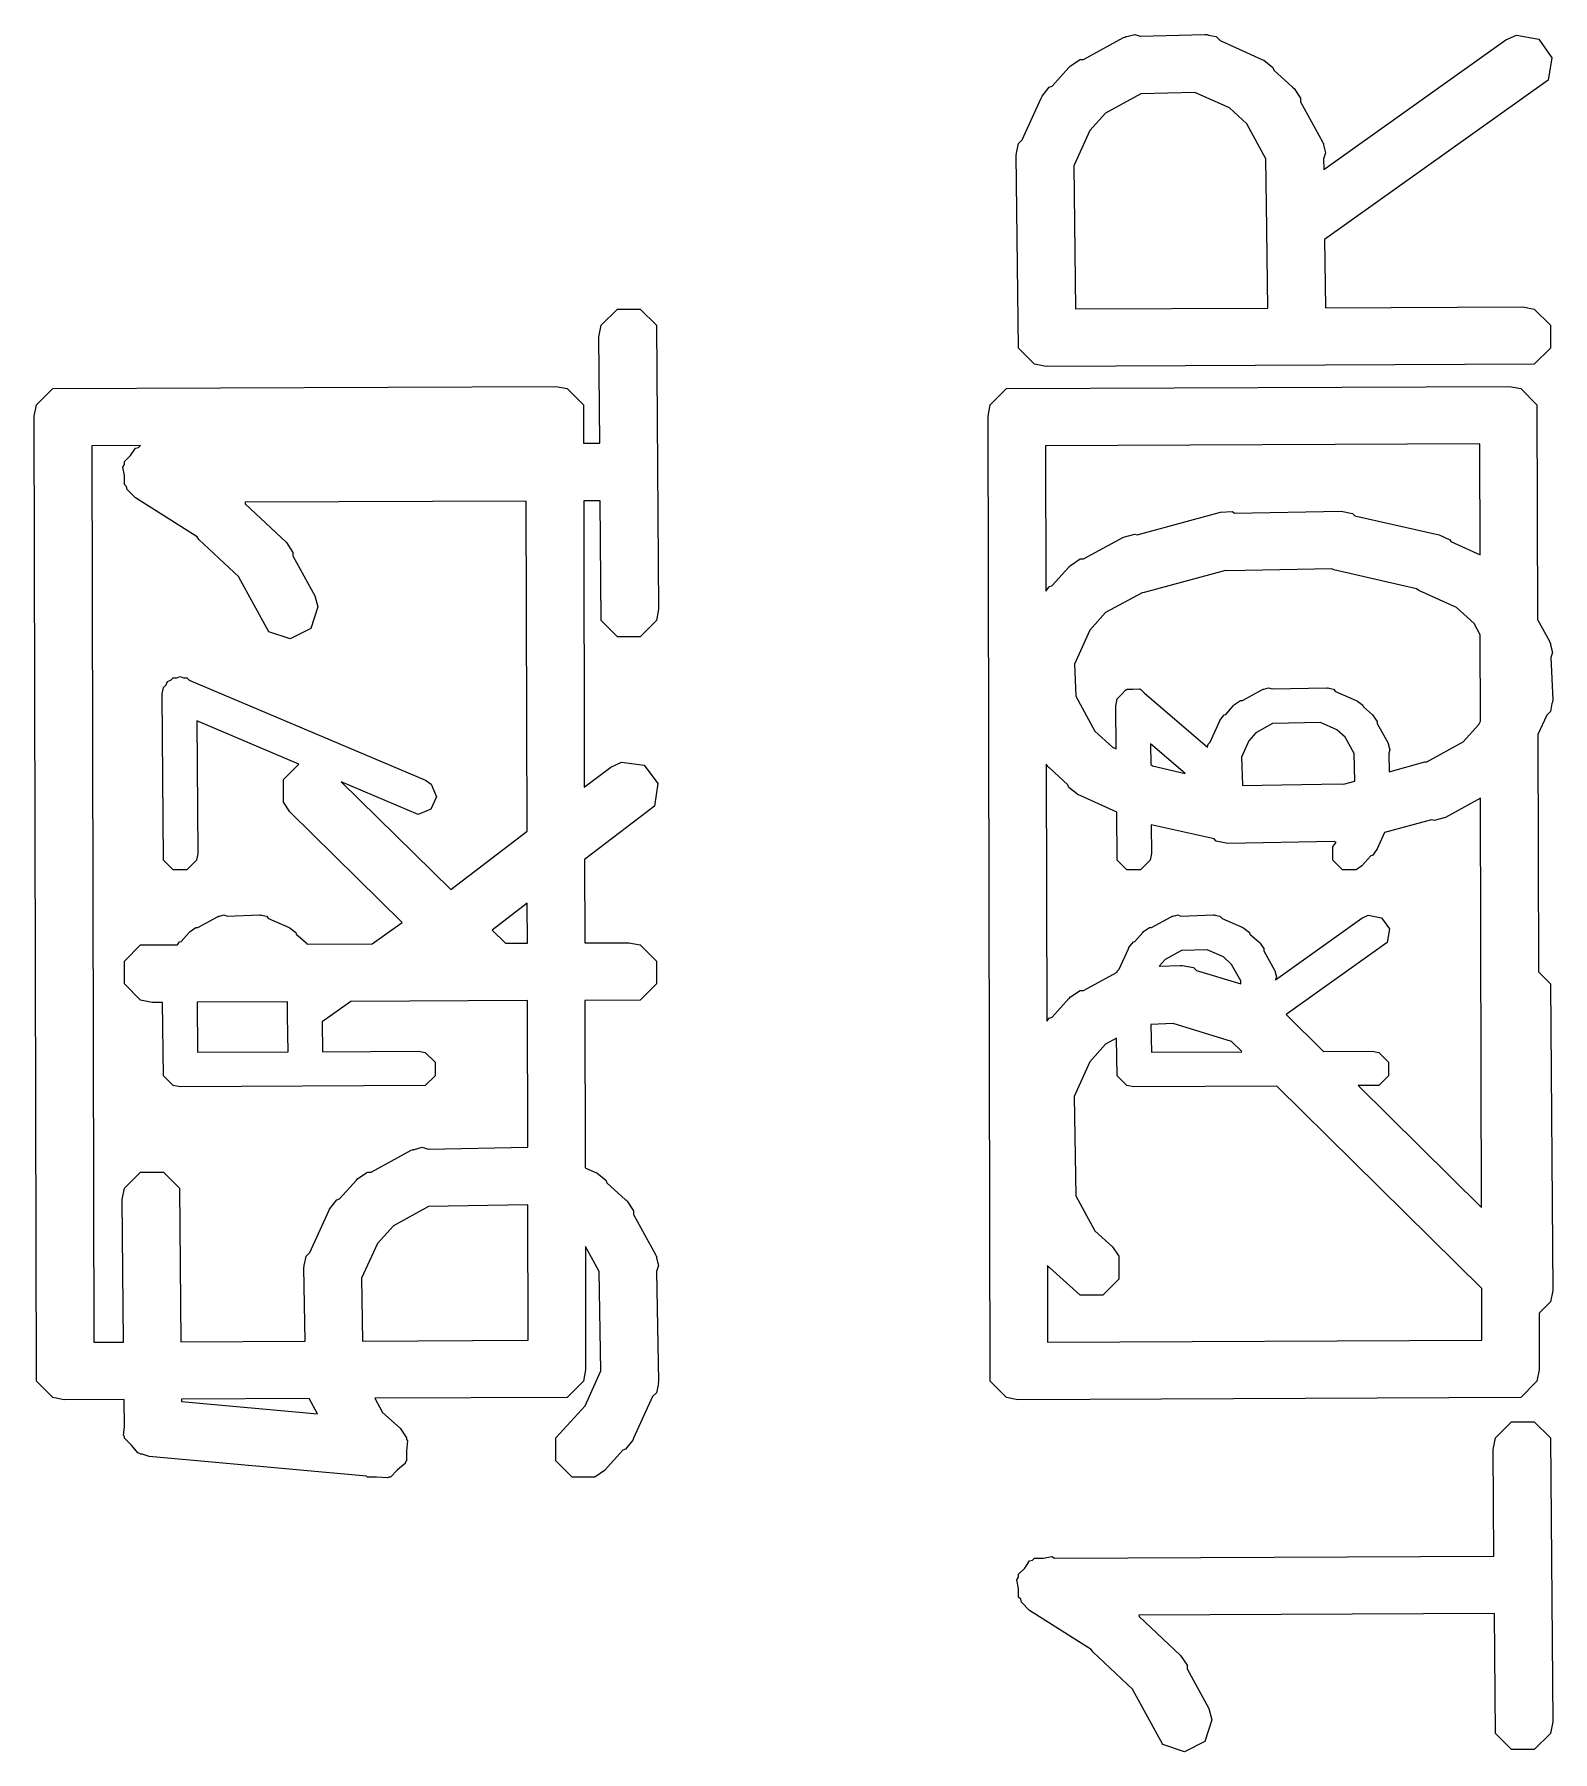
# Model space of a CAD drawing. Extents: x 4.84 to 6.71, y -5.93 to -3.85.
# Drawn here: x 6.096 to 6.1963, y -5.726 to -5.6126 of the extents above; entities that cross this region are included whole.
import ezdxf

# ---------------------------------------------------------------- set-up
doc = ezdxf.new("R2010")
doc.units = 0
doc.header["$MEASUREMENT"] = 0
doc.layers.add('BLACK', color=7, linetype='CONTINUOUS')

msp = doc.modelspace()

# ---------------------------------------------------------------- linework, layer by layer
at = {"layer": 'BLACK', "linetype": 'CONTINUOUS'}
for p, q in [((6.16527, -5.61423), (6.16791, -5.61279)), ((6.16791, -5.61279), (6.16801, -5.61276)), ((6.16801, -5.61276), (6.16804, -5.61273)), ((6.16804, -5.61273), (6.16813, -5.61273)), ((6.16813, -5.61273), (6.16865, -5.61258)), ((6.16865, -5.61258), (6.169, -5.6127)), ((6.169, -5.6127), (6.17329, -5.61258)), ((6.17329, -5.61258), (6.17339, -5.6126)), ((6.17339, -5.6126), (6.17343, -5.61258)), ((6.17343, -5.61258), (6.17352, -5.61263)), ((6.17352, -5.61263), (6.17404, -5.61273)), ((6.17404, -5.61273), (6.17429, -5.61298)), ((6.17429, -5.61298), (6.17704, -5.61423)), ((6.18113, -5.6215), (6.19316, -5.61294)), ((6.19316, -5.61294), (6.19386, -5.61263)), ((6.19386, -5.61263), (6.19535, -5.61289)), ((6.19535, -5.61289), (6.19621, -5.61412)), ((6.19621, -5.61412), (6.19595, -5.61561)), ((6.16319, -5.616), (6.1643, -5.61476)), ((6.1643, -5.61476), (6.16431, -5.61475)), ((6.1643, -5.61476), (6.1643, -5.61476)), ((6.16431, -5.61475), (6.1644, -5.61466)), ((6.1644, -5.61466), (6.16504, -5.61423)), ((6.16504, -5.61423), (6.16527, -5.61423)), ((6.17704, -5.61423), (6.17704, -5.61423)), ((6.17704, -5.61423), (6.17704, -5.61423)), ((6.17704, -5.61423), (6.17717, -5.61429)), ((6.17717, -5.61429), (6.17778, -5.61476)), ((6.17778, -5.61476), (6.17784, -5.61495)), ((6.17784, -5.61495), (6.17907, -5.61606)), ((6.16253, -5.61667), (6.163, -5.61606)), ((6.163, -5.61606), (6.16319, -5.616)), ((6.17263, -5.61641), (6.16905, -5.61651)), ((6.1749, -5.61744), (6.17263, -5.61641)), ((6.17907, -5.61606), (6.17908, -5.61606)), ((6.17908, -5.61606), (6.17908, -5.61607)), ((6.17908, -5.61607), (6.17918, -5.61616)), ((6.17918, -5.61616), (6.17961, -5.61679)), ((6.19595, -5.61561), (6.18118, -5.62612)), ((6.16122, -5.61955), (6.16247, -5.61679)), ((6.16247, -5.61679), (6.16253, -5.61667)), ((6.16247, -5.61679), (6.16247, -5.61679)), ((6.16247, -5.61679), (6.16247, -5.61679)), ((6.16905, -5.61651), (6.16673, -5.61778)), ((6.17606, -5.61849), (6.1749, -5.61744)), ((6.17961, -5.61679), (6.17961, -5.61703)), ((6.17961, -5.61703), (6.18105, -5.61967)), ((6.16673, -5.61778), (6.16569, -5.61894)), ((6.17732, -5.6208), (6.17606, -5.61849)), ((6.16087, -5.62032), (6.16097, -5.61979)), ((6.16097, -5.61979), (6.16122, -5.61955)), ((6.16569, -5.61894), (6.16463, -5.62126)), ((6.18105, -5.61967), (6.18108, -5.61976)), ((6.18108, -5.61976), (6.18111, -5.61979)), ((6.18111, -5.61979), (6.18111, -5.61988)), ((6.18111, -5.61988), (6.18125, -5.62041)), ((6.16082, -5.62055), (6.16084, -5.62045)), ((6.16097, -5.6333), (6.16082, -5.62055)), ((6.16083, -5.62041), (6.16087, -5.62032)), ((6.16084, -5.62045), (6.16083, -5.62041)), ((6.17738, -5.62541), (6.17732, -5.6208)), ((6.18125, -5.62041), (6.18112, -5.62081)), ((6.18112, -5.62081), (6.18113, -5.6215)), ((6.16463, -5.62126), (6.16474, -5.63071)), ((6.17737, -5.62547), (6.17738, -5.62541)), ((6.17738, -5.62549), (6.17737, -5.62547)), ((6.17744, -5.63066), (6.17738, -5.62549)), ((6.18118, -5.62612), (6.18124, -5.63064)), ((6.13341, -5.63179), (6.13448, -5.63073)), ((6.13448, -5.63073), (6.13599, -5.63073)), ((6.13599, -5.63073), (6.13705, -5.63179)), ((6.16474, -5.63071), (6.17744, -5.63066)), ((6.18124, -5.63064), (6.19429, -5.63058)), ((6.19429, -5.63058), (6.19504, -5.63073)), ((6.19504, -5.63073), (6.19611, -5.63179)), ((6.13326, -5.63255), (6.13341, -5.63179)), ((6.13705, -5.63179), (6.1372, -5.65054)), ((6.19611, -5.63179), (6.19611, -5.6333)), ((6.13332, -5.63959), (6.13326, -5.63255)), ((6.16204, -5.63436), (6.16097, -5.6333)), ((6.19611, -5.6333), (6.19504, -5.63436)), ((6.16279, -5.63451), (6.16204, -5.63436)), ((6.19504, -5.63436), (6.16279, -5.63451)), ((6.09611, -5.63704), (6.09718, -5.63598)), ((6.09718, -5.63598), (6.13041, -5.63583)), ((6.13041, -5.63583), (6.13117, -5.63598)), ((6.13117, -5.63598), (6.13223, -5.63704)), ((6.15911, -5.63704), (6.16017, -5.63598)), ((6.16017, -5.63598), (6.19341, -5.63583)), ((6.19341, -5.63583), (6.19416, -5.63598)), ((6.19416, -5.63598), (6.19522, -5.63704)), ((6.09596, -5.6378), (6.09611, -5.63704)), ((6.09611, -5.70154), (6.09596, -5.6378)), ((6.13223, -5.63704), (6.13224, -5.63959)), ((6.15896, -5.6378), (6.15911, -5.63704)), ((6.15911, -5.70154), (6.15896, -5.6378)), ((6.19522, -5.63704), (6.19526, -5.65122)), ((6.10297, -5.63974), (6.09976, -5.63976)), ((6.09976, -5.63976), (6.0999, -5.69896)), ((6.10232, -5.64039), (6.10264, -5.63991)), ((6.10264, -5.63991), (6.10284, -5.63987)), ((6.10284, -5.63987), (6.10297, -5.63974)), ((6.13224, -5.63959), (6.13332, -5.63959)), ((6.19144, -5.63963), (6.16275, -5.63976)), ((6.16275, -5.63976), (6.16277, -5.64935)), ((6.19146, -5.64696), (6.19144, -5.63963)), ((6.1018, -5.64116), (6.10192, -5.64099)), ((6.10192, -5.64172), (6.1018, -5.64116)), ((6.10192, -5.64079), (6.10232, -5.64039)), ((6.10192, -5.64099), (6.10192, -5.64079)), ((6.10192, -5.6423), (6.10192, -5.64172)), ((6.10206, -5.64244), (6.10192, -5.6423)), ((6.1021, -5.64264), (6.10206, -5.64244)), ((6.10264, -5.64318), (6.1021, -5.64264)), ((6.10673, -5.64576), (6.10264, -5.64318)), ((6.12846, -5.6434), (6.10988, -5.64348)), ((6.10988, -5.64348), (6.1099, -5.64358)), ((6.1099, -5.64358), (6.11263, -5.64615)), ((6.12851, -5.66521), (6.12846, -5.6434)), ((6.13335, -5.64338), (6.13225, -5.64338)), ((6.13225, -5.64338), (6.13229, -5.66231)), ((6.13341, -5.6513), (6.13335, -5.64338)), ((6.16882, -5.64564), (6.17431, -5.64413)), ((6.17431, -5.64413), (6.17508, -5.6441)), ((6.17508, -5.6441), (6.17526, -5.6442)), ((6.17526, -5.6442), (6.18229, -5.64408)), ((6.18229, -5.64408), (6.18304, -5.64423)), ((6.18304, -5.64423), (6.18318, -5.64437)), ((6.18318, -5.64437), (6.18877, -5.64563)), ((6.10684, -5.64594), (6.10673, -5.64576)), ((6.10947, -5.64841), (6.10684, -5.64594)), ((6.16527, -5.64723), (6.16791, -5.64578)), ((6.16791, -5.64578), (6.16865, -5.64558)), ((6.16865, -5.64558), (6.16882, -5.64564)), ((6.18877, -5.64563), (6.18946, -5.64596)), ((6.18946, -5.64596), (6.18953, -5.64608)), ((6.11263, -5.64615), (6.11305, -5.64679)), ((6.11305, -5.64679), (6.11305, -5.64702)), ((6.11305, -5.64702), (6.1145, -5.64966)), ((6.18953, -5.64608), (6.19146, -5.64696)), ((6.16319, -5.64899), (6.1643, -5.64776)), ((6.1643, -5.64776), (6.1643, -5.64775)), ((6.1643, -5.64775), (6.16431, -5.64775)), ((6.16431, -5.64775), (6.1644, -5.64765)), ((6.1644, -5.64765), (6.16504, -5.64723)), ((6.16504, -5.64723), (6.16527, -5.64723)), ((6.17465, -5.64798), (6.16927, -5.64945)), ((6.17479, -5.64801), (6.17465, -5.64798)), ((6.18167, -5.64789), (6.17479, -5.64801)), ((6.18181, -5.64795), (6.18167, -5.64789)), ((6.18726, -5.64919), (6.18181, -5.64795)), ((6.10947, -5.64842), (6.10947, -5.64841)), ((6.11145, -5.65203), (6.10947, -5.64842)), ((6.16277, -5.64935), (6.163, -5.64906)), ((6.163, -5.64906), (6.16319, -5.64899)), ((6.18741, -5.6493), (6.18726, -5.64919)), ((6.1899, -5.65044), (6.18741, -5.6493)), ((6.1147, -5.6504), (6.11422, -5.65183)), ((6.1145, -5.64966), (6.1147, -5.6504)), ((6.16913, -5.64946), (6.16673, -5.65077)), ((6.16927, -5.64945), (6.16913, -5.64946)), ((6.19106, -5.65148), (6.1899, -5.65044)), ((6.13448, -5.65236), (6.13341, -5.6513)), ((6.13705, -5.6513), (6.13599, -5.65236)), ((6.1372, -5.65054), (6.13705, -5.6513)), ((6.16673, -5.65077), (6.16569, -5.65193)), ((6.19147, -5.65224), (6.19106, -5.65148)), ((6.19526, -5.65122), (6.19605, -5.65266)), ((6.11287, -5.65251), (6.11145, -5.65203)), ((6.11422, -5.65183), (6.11287, -5.65251)), ((6.13599, -5.65236), (6.13448, -5.65236)), ((6.16569, -5.65193), (6.16467, -5.65417)), ((6.19148, -5.65795), (6.19147, -5.65224)), ((6.19605, -5.65266), (6.19607, -5.65276)), ((6.19607, -5.65276), (6.19611, -5.65279)), ((6.19611, -5.65279), (6.19611, -5.65289)), ((6.19611, -5.65289), (6.19625, -5.6534)), ((6.19625, -5.6534), (6.19614, -5.65373)), ((6.19614, -5.65373), (6.19626, -5.65654)), ((6.10538, -5.65508), (6.1056, -5.65499)), ((6.1056, -5.65499), (6.10581, -5.65508)), ((6.16467, -5.65417), (6.16475, -5.65628)), ((6.10441, -5.65614), (6.1045, -5.65572)), ((6.10441, -5.65615), (6.10441, -5.65614)), ((6.10441, -5.65616), (6.10441, -5.65615)), ((6.10441, -5.65617), (6.10441, -5.65616)), ((6.1045, -5.66712), (6.10441, -5.65617)), ((6.1045, -5.65572), (6.10467, -5.65554)), ((6.10467, -5.65554), (6.10476, -5.65532)), ((6.10476, -5.65532), (6.10497, -5.65524)), ((6.10497, -5.65524), (6.10514, -5.65508)), ((6.10514, -5.65508), (6.10538, -5.65508)), ((6.10581, -5.65508), (6.10604, -5.65508)), ((6.10604, -5.65508), (6.1062, -5.65524)), ((6.1062, -5.65524), (6.1218, -5.66183)), ((6.16749, -5.65647), (6.16778, -5.65617)), ((6.16778, -5.65617), (6.16806, -5.65586)), ((6.16806, -5.65586), (6.1681, -5.65586)), ((6.1681, -5.65586), (6.16813, -5.65583)), ((6.16813, -5.65583), (6.16854, -5.65583)), ((6.16854, -5.65583), (6.16896, -5.6558)), ((6.16896, -5.6558), (6.16899, -5.65583)), ((6.16899, -5.65583), (6.16903, -5.65583)), ((6.16903, -5.65583), (6.16928, -5.65607)), ((6.16928, -5.65607), (6.17345, -5.65965)), ((6.17576, -5.65658), (6.17705, -5.65586)), ((6.17705, -5.65586), (6.17711, -5.65585)), ((6.17711, -5.65585), (6.17713, -5.65583)), ((6.17713, -5.65583), (6.17718, -5.65583)), ((6.17718, -5.65583), (6.17749, -5.65574)), ((6.17749, -5.65574), (6.17772, -5.65581)), ((6.17772, -5.65581), (6.18133, -5.65574)), ((6.18133, -5.65574), (6.18139, -5.65575)), ((6.18139, -5.65575), (6.18141, -5.65574)), ((6.18141, -5.65574), (6.18147, -5.65576)), ((6.18147, -5.65576), (6.18178, -5.65583)), ((6.18178, -5.65583), (6.18192, -5.65597)), ((6.18192, -5.65597), (6.18328, -5.65658)), ((6.16475, -5.65628), (6.16602, -5.6586)), ((6.1674, -5.65692), (6.16746, -5.65659)), ((6.16742, -5.65976), (6.1674, -5.65692)), ((6.16746, -5.65654), (6.16748, -5.65652)), ((6.16746, -5.65659), (6.16746, -5.65654)), ((6.16748, -5.65652), (6.16749, -5.65647)), ((6.17466, -5.65749), (6.17518, -5.6569)), ((6.17518, -5.6569), (6.17519, -5.65689)), ((6.17519, -5.65689), (6.17524, -5.65683)), ((6.17519, -5.65689), (6.17519, -5.65689)), ((6.17524, -5.65683), (6.17563, -5.65658)), ((6.17563, -5.65658), (6.17576, -5.65658)), ((6.18328, -5.65658), (6.18328, -5.65658)), ((6.18328, -5.65658), (6.18328, -5.65658)), ((6.18328, -5.65658), (6.18336, -5.65661)), ((6.18336, -5.65661), (6.18372, -5.65689)), ((6.18372, -5.65689), (6.18376, -5.657)), ((6.18376, -5.657), (6.18435, -5.65752)), ((6.19611, -5.6573), (6.19586, -5.65754)), ((6.19621, -5.65677), (6.19611, -5.6573)), ((6.19625, -5.65668), (6.19621, -5.65677)), ((6.19626, -5.65654), (6.19624, -5.65664)), ((6.19624, -5.65664), (6.19625, -5.65668)), ((6.11344, -5.66077), (6.1067, -5.65792)), ((6.1067, -5.65792), (6.10677, -5.66667)), ((6.17363, -5.65932), (6.17424, -5.65797)), ((6.17424, -5.65796), (6.17427, -5.65789)), ((6.17424, -5.65797), (6.17424, -5.65796)), ((6.17424, -5.65797), (6.17424, -5.65797)), ((6.17427, -5.65789), (6.17456, -5.65753)), ((6.17456, -5.65753), (6.17466, -5.65749)), ((6.17774, -5.6581), (6.17666, -5.6587)), ((6.18092, -5.65803), (6.17774, -5.6581)), ((6.18201, -5.65852), (6.18092, -5.65803)), ((6.18435, -5.65752), (6.18435, -5.65753)), ((6.18435, -5.65753), (6.18435, -5.65753)), ((6.18435, -5.65753), (6.18441, -5.65758)), ((6.18441, -5.65758), (6.18467, -5.65797)), ((6.18467, -5.65797), (6.18467, -5.6581)), ((6.18467, -5.6581), (6.18538, -5.65939)), ((6.19035, -5.65931), (6.19139, -5.65815)), ((6.19139, -5.65815), (6.19148, -5.65795)), ((6.19586, -5.65754), (6.19528, -5.65883)), ((6.16602, -5.6586), (6.16718, -5.65965)), ((6.17198, -5.66139), (6.1697, -5.65943)), ((6.1697, -5.65943), (6.16971, -5.66081)), ((6.17345, -5.65965), (6.17349, -5.65947)), ((6.17349, -5.65947), (6.17363, -5.65932)), ((6.17618, -5.65924), (6.1757, -5.66031)), ((6.17666, -5.6587), (6.17618, -5.65924)), ((6.18255, -5.659), (6.18201, -5.65852)), ((6.18315, -5.66008), (6.18255, -5.659)), ((6.18538, -5.65939), (6.1854, -5.65945)), ((6.1854, -5.65945), (6.18542, -5.65947)), ((6.18542, -5.65947), (6.18542, -5.65952)), ((6.18542, -5.65952), (6.18551, -5.65983)), ((6.18795, -5.66063), (6.19035, -5.65931)), ((6.19528, -5.65883), (6.19531, -5.67449)), ((6.13405, -5.66097), (6.13474, -5.66064)), ((6.13474, -5.66064), (6.13624, -5.66085)), ((6.16718, -5.65965), (6.16742, -5.65976)), ((6.1757, -5.66031), (6.17576, -5.66217)), ((6.18318, -5.6619), (6.18315, -5.66008)), ((6.18551, -5.65983), (6.18543, -5.66006)), ((6.18543, -5.66006), (6.18545, -5.66128)), ((6.18545, -5.66128), (6.18781, -5.66063)), ((6.18781, -5.66063), (6.18795, -5.66063)), ((6.11242, -5.66179), (6.11344, -5.66077)), ((6.11242, -5.6633), (6.11242, -5.66179)), ((6.1218, -5.66183), (6.12218, -5.66209)), ((6.13229, -5.66231), (6.13405, -5.66097)), ((6.13624, -5.66085), (6.13714, -5.66205)), ((6.1629, -5.66093), (6.1628, -5.66079)), ((6.1628, -5.66079), (6.16284, -5.67776)), ((6.163, -5.66102), (6.1629, -5.66093)), ((6.163, -5.66103), (6.163, -5.66102)), ((6.16301, -5.66103), (6.163, -5.66103)), ((6.16424, -5.66214), (6.16301, -5.66103)), ((6.16971, -5.66081), (6.16982, -5.66089)), ((6.16982, -5.66089), (6.17198, -5.66139)), ((6.12132, -5.6641), (6.11623, -5.66195)), ((6.11623, -5.66195), (6.12347, -5.66906)), ((6.12252, -5.66293), (6.12216, -5.66376)), ((6.12218, -5.66209), (6.12252, -5.66293)), ((6.13714, -5.66205), (6.13693, -5.66355)), ((6.1643, -5.66233), (6.16424, -5.66214)), ((6.16491, -5.6628), (6.1643, -5.66233)), ((6.16504, -5.66286), (6.16491, -5.6628)), ((6.16746, -5.66396), (6.16504, -5.66286)), ((6.16504, -5.66286), (6.16504, -5.66286)), ((6.16504, -5.66286), (6.16504, -5.66286)), ((6.17576, -5.66219), (6.18229, -5.66207)), ((6.17576, -5.66217), (6.17576, -5.66219)), ((6.18229, -5.66207), (6.18243, -5.6621)), ((6.18243, -5.6621), (6.18318, -5.6619)), ((6.11284, -5.66393), (6.11242, -5.6633)), ((6.12026, -5.67123), (6.11284, -5.66393)), ((6.12216, -5.66376), (6.12132, -5.6641)), ((6.13693, -5.66355), (6.1323, -5.66708)), ((6.16749, -5.66712), (6.16746, -5.66396)), ((6.1915, -5.66303), (6.18917, -5.6643)), ((6.19156, -5.69007), (6.1915, -5.66303)), ((6.12347, -5.66906), (6.12851, -5.66521)), ((6.1739, -5.66572), (6.16974, -5.66478)), ((6.16974, -5.66478), (6.16976, -5.66667)), ((6.18826, -5.66445), (6.18515, -5.6653)), ((6.18843, -5.66451), (6.18826, -5.66445)), ((6.18917, -5.6643), (6.18843, -5.66451)), ((6.17404, -5.66586), (6.1739, -5.66572)), ((6.17479, -5.66601), (6.17404, -5.66586)), ((6.18182, -5.66588), (6.17479, -5.66601)), ((6.18174, -5.66621), (6.18196, -5.66596)), ((6.18174, -5.66712), (6.18174, -5.66621)), ((6.18196, -5.66596), (6.18182, -5.66588)), ((6.18467, -5.66637), (6.18463, -5.66644)), ((6.18515, -5.6653), (6.18467, -5.66637)), ((6.18467, -5.66637), (6.18467, -5.66637)), ((6.18467, -5.66637), (6.18467, -5.66637)), ((6.10514, -5.66776), (6.1045, -5.66712)), ((6.10668, -5.66712), (6.10604, -5.66776)), ((6.10677, -5.66667), (6.10668, -5.66712)), ((6.1323, -5.66708), (6.13232, -5.67259)), ((6.16813, -5.66776), (6.16749, -5.66712)), ((6.16967, -5.66712), (6.16903, -5.66776)), ((6.16976, -5.66667), (6.16967, -5.66712)), ((6.18238, -5.66776), (6.18174, -5.66712)), ((6.18366, -5.6675), (6.18328, -5.66776)), ((6.18425, -5.66684), (6.18366, -5.6675)), ((6.18435, -5.66681), (6.18425, -5.66684)), ((6.18463, -5.66644), (6.18435, -5.66681)), ((6.10604, -5.66776), (6.10514, -5.66776)), ((6.16903, -5.66776), (6.16813, -5.66776)), ((6.18328, -5.66776), (6.18238, -5.66776)), ((6.10677, -5.67157), (6.10806, -5.67086)), ((6.10806, -5.67086), (6.10812, -5.67084)), ((6.10812, -5.67084), (6.10814, -5.67082)), ((6.10814, -5.67082), (6.10819, -5.67082)), ((6.10819, -5.67082), (6.1085, -5.67074)), ((6.1085, -5.67074), (6.10871, -5.67081)), ((6.10871, -5.67081), (6.11084, -5.67073)), ((6.11084, -5.67073), (6.1109, -5.67075)), ((6.1109, -5.67075), (6.11092, -5.67074)), ((6.11092, -5.67074), (6.11098, -5.67076)), ((6.11098, -5.67076), (6.11129, -5.67082)), ((6.11129, -5.67082), (6.11143, -5.67097)), ((6.12852, -5.66997), (6.1262, -5.67175)), ((6.12853, -5.6726), (6.12852, -5.66997)), ((6.16976, -5.67157), (6.17105, -5.67086)), ((6.17105, -5.67086), (6.17111, -5.67084)), ((6.17111, -5.67084), (6.17113, -5.67082)), ((6.17113, -5.67082), (6.17119, -5.67082)), ((6.17119, -5.67082), (6.1715, -5.67074)), ((6.1715, -5.67074), (6.1717, -5.67081)), ((6.1717, -5.67081), (6.17383, -5.67073)), ((6.17383, -5.67073), (6.17389, -5.67075)), ((6.17389, -5.67075), (6.17391, -5.67074)), ((6.17391, -5.67074), (6.17397, -5.67076)), ((6.17397, -5.67076), (6.17428, -5.67082)), ((6.17428, -5.67082), (6.17442, -5.67097)), ((6.18365, -5.67095), (6.18407, -5.67076)), ((6.18407, -5.67076), (6.18496, -5.67092)), ((6.18496, -5.67092), (6.18548, -5.67166)), ((6.10567, -5.67249), (6.10619, -5.6719)), ((6.10619, -5.6719), (6.1062, -5.67189)), ((6.1062, -5.67189), (6.10625, -5.67183)), ((6.1062, -5.67189), (6.1062, -5.67189)), ((6.10625, -5.67183), (6.10664, -5.67157)), ((6.10664, -5.67157), (6.10677, -5.67157)), ((6.11143, -5.67097), (6.11279, -5.67157)), ((6.11279, -5.67157), (6.11279, -5.67157)), ((6.11279, -5.67157), (6.11279, -5.67158)), ((6.11279, -5.67158), (6.11287, -5.67161)), ((6.11287, -5.67161), (6.11323, -5.67189)), ((6.11323, -5.67189), (6.11326, -5.672)), ((6.11326, -5.672), (6.11386, -5.67252)), ((6.11827, -5.67265), (6.12026, -5.67123)), ((6.1262, -5.67175), (6.12708, -5.67261)), ((6.16866, -5.67249), (6.16919, -5.6719)), ((6.16919, -5.67189), (6.16924, -5.67183)), ((6.16919, -5.6719), (6.16919, -5.67189)), ((6.16919, -5.67189), (6.16919, -5.67189)), ((6.16924, -5.67183), (6.16963, -5.67157)), ((6.16963, -5.67157), (6.16976, -5.67157)), ((6.17442, -5.67097), (6.17578, -5.67157)), ((6.17578, -5.67157), (6.17578, -5.67157)), ((6.17578, -5.67157), (6.17578, -5.67158)), ((6.17578, -5.67158), (6.17586, -5.67161)), ((6.17586, -5.67161), (6.17622, -5.67189)), ((6.17622, -5.67189), (6.17626, -5.672)), ((6.17626, -5.672), (6.17685, -5.67252)), ((6.17794, -5.67502), (6.18365, -5.67095)), ((6.18548, -5.67166), (6.18532, -5.67255)), ((6.10192, -5.67379), (6.10298, -5.67272)), ((6.10298, -5.67272), (6.10542, -5.67271)), ((6.10542, -5.67271), (6.10556, -5.67252)), ((6.10556, -5.67252), (6.10567, -5.67249)), ((6.11386, -5.67252), (6.11386, -5.67252)), ((6.11386, -5.67252), (6.11386, -5.67253)), ((6.11386, -5.67253), (6.11392, -5.67258)), ((6.11392, -5.67258), (6.11398, -5.67267)), ((6.11398, -5.67267), (6.11827, -5.67265)), ((6.12708, -5.67261), (6.12853, -5.6726)), ((6.13232, -5.67259), (6.13523, -5.67257)), ((6.13523, -5.67257), (6.13599, -5.67272)), ((6.13599, -5.67272), (6.13705, -5.67379)), ((6.16763, -5.67432), (6.16824, -5.67297)), ((6.16824, -5.67296), (6.16827, -5.67289)), ((6.16824, -5.67297), (6.16824, -5.67296)), ((6.16824, -5.67296), (6.16824, -5.67296)), ((6.16827, -5.67289), (6.16856, -5.67252)), ((6.16856, -5.67252), (6.16866, -5.67249)), ((6.17175, -5.67309), (6.17066, -5.67369)), ((6.17344, -5.67304), (6.17175, -5.67309)), ((6.17451, -5.67351), (6.17344, -5.67304)), ((6.17685, -5.67252), (6.17685, -5.67252)), ((6.17685, -5.67252), (6.17686, -5.67253)), ((6.17686, -5.67253), (6.17691, -5.67258)), ((6.17691, -5.67258), (6.17717, -5.67296)), ((6.17717, -5.67296), (6.17717, -5.6731)), ((6.17717, -5.6731), (6.17789, -5.67439)), ((6.18532, -5.67255), (6.17865, -5.67731)), ((6.10192, -5.67529), (6.10192, -5.67379)), ((6.13705, -5.67379), (6.13705, -5.67529)), ((6.16749, -5.67446), (6.16763, -5.67432)), ((6.17066, -5.67369), (6.17027, -5.67413)), ((6.17027, -5.67413), (6.17165, -5.67408)), ((6.17165, -5.67408), (6.17179, -5.67407)), ((6.17165, -5.67408), (6.17165, -5.67408)), ((6.17165, -5.67408), (6.17165, -5.67408)), ((6.17179, -5.67407), (6.17254, -5.67422)), ((6.17254, -5.67422), (6.17272, -5.6744)), ((6.17505, -5.674), (6.17451, -5.67351)), ((6.17565, -5.67508), (6.17505, -5.674)), ((6.10298, -5.67636), (6.10192, -5.67529)), ((6.13705, -5.67529), (6.13599, -5.67636)), ((6.16527, -5.67572), (6.16748, -5.67452)), ((6.16748, -5.67452), (6.16749, -5.67446)), ((6.17272, -5.6744), (6.17565, -5.67529)), ((6.17565, -5.67529), (6.17565, -5.67508)), ((6.17789, -5.67439), (6.1779, -5.67444)), ((6.1779, -5.67444), (6.17792, -5.67446)), ((6.17792, -5.67446), (6.17792, -5.67452)), ((6.17792, -5.67452), (6.17801, -5.67483)), ((6.17801, -5.67483), (6.17794, -5.67502)), ((6.19531, -5.67449), (6.19611, -5.67529)), ((6.19611, -5.67529), (6.19626, -5.69554)), ((6.10374, -5.67651), (6.10298, -5.67636)), ((6.10443, -5.67651), (6.10374, -5.67651)), ((6.1045, -5.68137), (6.10443, -5.67651)), ((6.11268, -5.67647), (6.10671, -5.6765)), ((6.10671, -5.6765), (6.10675, -5.67981)), ((6.11269, -5.67738), (6.11268, -5.67647)), ((6.11687, -5.67645), (6.11497, -5.6778)), ((6.12854, -5.67639), (6.11687, -5.67645)), ((6.12856, -5.68608), (6.12854, -5.67639)), ((6.13599, -5.67636), (6.13232, -5.67638)), ((6.13232, -5.67638), (6.13235, -5.68743)), ((6.16319, -5.67749), (6.1643, -5.67626)), ((6.1643, -5.67626), (6.1643, -5.67625)), ((6.1643, -5.67625), (6.16431, -5.67625)), ((6.16431, -5.67625), (6.1644, -5.67615)), ((6.1644, -5.67615), (6.16504, -5.67572)), ((6.16504, -5.67572), (6.16527, -5.67572)), ((6.11268, -5.67742), (6.11269, -5.67738)), ((6.11269, -5.67743), (6.11268, -5.67742)), ((6.11272, -5.67978), (6.11269, -5.67743)), ((6.16284, -5.67776), (6.163, -5.67755)), ((6.163, -5.67755), (6.16319, -5.67749)), ((6.17865, -5.67731), (6.18112, -5.67975)), ((6.11497, -5.6778), (6.115, -5.67977)), ((6.17119, -5.67791), (6.16972, -5.67797)), ((6.16972, -5.67797), (6.16975, -5.67981)), ((6.17505, -5.67909), (6.17119, -5.67791)), ((6.10675, -5.67981), (6.11272, -5.67978)), ((6.115, -5.67977), (6.12134, -5.67973)), ((6.12134, -5.67973), (6.12179, -5.67982)), ((6.12179, -5.67982), (6.12243, -5.68046)), ((6.16673, -5.67927), (6.16569, -5.68043)), ((6.16745, -5.67887), (6.16673, -5.67927)), ((6.16749, -5.68137), (6.16745, -5.67887)), ((6.16975, -5.67981), (6.17572, -5.67978)), ((6.17571, -5.67974), (6.17505, -5.67909)), ((6.17572, -5.67978), (6.17571, -5.67974)), ((6.18112, -5.67975), (6.18433, -5.67973)), ((6.18433, -5.67973), (6.18478, -5.67982)), ((6.18478, -5.67982), (6.18542, -5.68046)), ((6.12243, -5.68046), (6.12243, -5.68137)), ((6.16569, -5.68043), (6.16464, -5.68273)), ((6.18542, -5.68046), (6.18542, -5.68137)), ((6.10514, -5.68201), (6.1045, -5.68137)), ((6.10559, -5.6821), (6.10514, -5.68201)), ((6.12179, -5.68201), (6.10559, -5.6821)), ((6.12243, -5.68137), (6.12179, -5.68201)), ((6.16813, -5.68201), (6.16749, -5.68137)), ((6.16858, -5.6821), (6.16813, -5.68201)), ((6.17804, -5.68204), (6.16858, -5.6821)), ((6.19157, -5.69542), (6.17804, -5.68204)), ((6.18478, -5.68201), (6.18341, -5.68201)), ((6.18341, -5.68201), (6.19156, -5.69007)), ((6.18542, -5.68137), (6.18478, -5.68201)), ((6.16464, -5.68273), (6.16476, -5.68929)), ((6.11821, -5.68772), (6.12085, -5.68628)), ((6.12085, -5.68628), (6.12095, -5.68625)), ((6.12095, -5.68625), (6.12098, -5.68622)), ((6.12098, -5.68622), (6.12107, -5.68622)), ((6.12107, -5.68622), (6.12159, -5.68608)), ((6.12159, -5.68608), (6.12197, -5.6862)), ((6.12197, -5.6862), (6.12856, -5.68608)), ((6.10192, -5.68879), (6.10298, -5.68772)), ((6.10298, -5.68772), (6.10449, -5.68772)), ((6.10449, -5.68772), (6.10555, -5.68879)), ((6.11734, -5.68815), (6.11798, -5.68772)), ((6.11798, -5.68772), (6.11821, -5.68772)), ((6.13235, -5.68743), (6.13299, -5.68772)), ((6.13299, -5.68772), (6.13299, -5.68772)), ((6.13299, -5.68772), (6.13299, -5.68772)), ((6.13299, -5.68772), (6.13311, -5.68778)), ((6.13311, -5.68778), (6.13372, -5.68825)), ((6.10177, -5.68954), (6.10192, -5.68879)), ((6.10555, -5.68879), (6.10565, -5.69893)), ((6.11613, -5.68949), (6.11725, -5.68825)), ((6.11725, -5.68825), (6.11734, -5.68815)), ((6.11725, -5.68825), (6.11725, -5.68825)), ((6.11725, -5.68825), (6.11725, -5.68825)), ((6.13372, -5.68825), (6.13378, -5.68844)), ((6.13378, -5.68844), (6.13502, -5.68955)), ((6.10186, -5.69895), (6.10177, -5.68954)), ((6.11542, -5.69028), (6.11547, -5.69016)), ((6.11547, -5.69016), (6.11594, -5.68955)), ((6.11594, -5.68955), (6.11613, -5.68949)), ((6.12199, -5.69), (6.11968, -5.69127)), ((6.12854, -5.68988), (6.12199, -5.69)), ((6.12857, -5.6899), (6.12854, -5.68988)), ((6.12859, -5.69883), (6.12857, -5.6899)), ((6.13502, -5.68955), (6.13502, -5.68955)), ((6.13502, -5.68955), (6.13503, -5.68956)), ((6.13503, -5.68956), (6.13512, -5.68965)), ((6.13512, -5.68965), (6.13555, -5.69029)), ((6.16476, -5.68929), (6.16602, -5.6916)), ((6.11416, -5.69304), (6.11542, -5.69029)), ((6.11542, -5.69029), (6.11542, -5.69028)), ((6.11542, -5.69029), (6.11542, -5.69029)), ((6.11968, -5.69127), (6.11863, -5.69243)), ((6.13555, -5.69029), (6.13555, -5.69052)), ((6.13555, -5.69052), (6.13699, -5.69316)), ((6.11863, -5.69243), (6.11758, -5.69473)), ((6.16602, -5.6916), (6.16718, -5.69265)), ((6.11381, -5.69381), (6.11392, -5.69328)), ((6.11392, -5.69328), (6.11416, -5.69304)), ((6.13327, -5.69429), (6.13236, -5.69263)), ((6.13236, -5.69263), (6.13238, -5.70079)), ((6.13699, -5.69316), (6.13702, -5.69325)), ((6.13702, -5.69325), (6.13705, -5.69328)), ((6.13705, -5.69328), (6.13705, -5.69338)), ((6.13705, -5.69338), (6.1372, -5.6939)), ((6.16718, -5.69265), (6.16761, -5.69328)), ((6.16761, -5.69328), (6.16761, -5.69479)), ((6.11377, -5.6939), (6.11381, -5.69381)), ((6.11379, -5.69394), (6.11377, -5.6939)), ((6.11377, -5.69404), (6.11379, -5.69394)), ((6.11385, -5.69889), (6.11377, -5.69404)), ((6.11758, -5.69473), (6.11765, -5.69888)), ((6.13339, -5.70084), (6.13327, -5.69429)), ((6.1372, -5.6939), (6.13707, -5.69428)), ((6.13707, -5.69428), (6.1372, -5.70154)), ((6.1629, -5.69393), (6.16288, -5.6939)), ((6.16288, -5.6939), (6.16289, -5.69896)), ((6.163, -5.69402), (6.1629, -5.69393)), ((6.163, -5.69403), (6.163, -5.69402)), ((6.16301, -5.69403), (6.163, -5.69403)), ((6.16504, -5.69586), (6.16301, -5.69403)), ((6.16654, -5.69586), (6.16504, -5.69586)), ((6.16761, -5.69479), (6.16654, -5.69586)), ((6.19158, -5.69883), (6.19157, -5.69542)), ((6.19626, -5.69554), (6.19611, -5.69629)), ((6.19611, -5.69629), (6.19537, -5.69703)), ((6.19537, -5.69703), (6.19537, -5.70079)), ((6.0999, -5.69896), (6.10186, -5.69895)), ((6.10565, -5.69893), (6.11385, -5.69889)), ((6.11765, -5.69888), (6.12859, -5.69883)), ((6.16289, -5.69896), (6.19158, -5.69883)), ((6.09718, -5.70261), (6.09611, -5.70154)), ((6.09611, -5.70154), (6.09611, -5.70154)), ((6.13223, -5.70154), (6.13117, -5.70261)), ((6.13238, -5.70079), (6.13223, -5.70154)), ((6.13234, -5.70315), (6.13339, -5.70084)), ((6.1372, -5.70154), (6.13718, -5.70163)), ((6.16017, -5.70261), (6.15911, -5.70154)), ((6.15911, -5.70154), (6.15911, -5.70154)), ((6.19522, -5.70154), (6.19416, -5.70261)), ((6.19537, -5.70079), (6.19522, -5.70154)), ((6.09793, -5.70276), (6.09718, -5.70261)), ((6.13117, -5.70261), (6.11845, -5.70266)), ((6.11845, -5.70266), (6.11896, -5.7036)), ((6.1368, -5.70254), (6.13555, -5.70529)), ((6.13705, -5.70229), (6.1368, -5.70254)), ((6.13716, -5.70177), (6.13705, -5.70229)), ((6.1372, -5.70168), (6.13716, -5.70177)), ((6.13718, -5.70163), (6.1372, -5.70168)), ((6.16093, -5.70276), (6.16017, -5.70261)), ((6.19416, -5.70261), (6.16093, -5.70276)), ((6.10189, -5.70274), (6.09793, -5.70276)), ((6.10191, -5.70452), (6.10189, -5.70274)), ((6.11412, -5.70268), (6.10569, -5.70272)), ((6.10569, -5.70272), (6.10569, -5.70288)), ((6.10569, -5.70288), (6.11467, -5.70369)), ((6.11467, -5.70369), (6.11412, -5.70268)), ((6.11896, -5.7036), (6.12013, -5.70464)), ((6.13041, -5.70528), (6.13234, -5.70315)), ((6.10185, -5.70511), (6.10191, -5.70452)), ((6.12013, -5.70464), (6.12055, -5.70528)), ((6.19247, -5.70528), (6.19353, -5.70422)), ((6.19353, -5.70422), (6.19504, -5.70422)), ((6.19504, -5.70422), (6.19611, -5.70528)), ((6.10192, -5.70518), (6.10185, -5.70511)), ((6.10192, -5.70529), (6.10192, -5.70518)), ((6.10239, -5.70576), (6.10192, -5.70529)), ((6.10281, -5.70627), (6.10239, -5.70576)), ((6.12055, -5.70528), (6.12055, -5.70539)), ((6.12055, -5.70539), (6.12062, -5.70547)), ((6.12062, -5.70547), (6.12055, -5.70613)), ((6.13041, -5.70679), (6.13041, -5.70528)), ((6.13502, -5.70602), (6.13483, -5.70609)), ((6.13549, -5.70542), (6.13502, -5.70602)), ((6.13555, -5.70529), (6.13549, -5.70542)), ((6.13555, -5.70529), (6.13555, -5.70529)), ((6.13555, -5.70529), (6.13555, -5.70529)), ((6.19232, -5.70604), (6.19247, -5.70528)), ((6.19237, -5.71308), (6.19232, -5.70604)), ((6.19611, -5.70528), (6.19626, -5.72403)), ((6.10294, -5.70631), (6.10281, -5.70627)), ((6.10298, -5.70636), (6.10294, -5.70631)), ((6.10308, -5.70636), (6.10298, -5.70636)), ((6.10354, -5.7065), (6.10308, -5.70636)), ((6.11791, -5.7078), (6.10354, -5.7065)), ((6.12047, -5.70697), (6.11996, -5.70739)), ((6.12048, -5.70686), (6.12047, -5.70697)), ((6.12055, -5.70679), (6.12048, -5.70686)), ((6.12055, -5.70613), (6.12055, -5.70679)), ((6.13148, -5.70786), (6.13041, -5.70679)), ((6.13483, -5.70609), (6.13362, -5.70743)), ((6.11798, -5.70786), (6.11791, -5.7078)), ((6.11857, -5.70786), (6.11798, -5.70786)), ((6.1193, -5.70792), (6.11857, -5.70786)), ((6.11938, -5.70786), (6.1193, -5.70792)), ((6.11949, -5.70786), (6.11938, -5.70786)), ((6.11996, -5.70739), (6.11949, -5.70786)), ((6.13299, -5.70786), (6.13148, -5.70786)), ((6.13362, -5.70743), (6.13299, -5.70786)), ((6.16097, -5.71428), (6.16138, -5.71388)), ((6.16138, -5.71388), (6.1617, -5.7134)), ((6.1617, -5.7134), (6.16189, -5.71336)), ((6.16189, -5.71336), (6.16204, -5.71322)), ((6.16204, -5.71322), (6.16262, -5.71321)), ((6.16262, -5.71321), (6.16317, -5.7131)), ((6.16317, -5.7131), (6.16334, -5.71321)), ((6.16334, -5.71321), (6.19237, -5.71308)), ((6.16086, -5.71465), (6.16097, -5.71448)), ((6.16097, -5.71522), (6.16086, -5.71465)), ((6.16097, -5.71448), (6.16097, -5.71428)), ((6.16097, -5.71579), (6.16097, -5.71522)), ((6.16112, -5.71593), (6.16097, -5.71579)), ((6.16116, -5.71613), (6.16112, -5.71593)), ((6.1617, -5.71667), (6.16116, -5.71613)), ((6.16578, -5.71926), (6.1617, -5.71667)), ((6.19241, -5.71687), (6.16893, -5.71698)), ((6.16893, -5.71698), (6.16895, -5.71707)), ((6.16895, -5.71707), (6.17168, -5.71964)), ((6.19247, -5.72479), (6.19241, -5.71687)), ((6.1659, -5.71943), (6.16578, -5.71926)), ((6.16853, -5.7219), (6.1659, -5.71943)), ((6.17168, -5.71964), (6.17211, -5.72028)), ((6.17211, -5.72028), (6.17211, -5.72052)), ((6.17211, -5.72052), (6.17355, -5.72315)), ((6.16853, -5.72192), (6.16853, -5.7219)), ((6.1705, -5.72552), (6.16853, -5.72192)), ((6.17375, -5.72389), (6.17328, -5.72532)), ((6.17355, -5.72315), (6.17375, -5.72389)), ((6.19626, -5.72403), (6.19611, -5.72479)), ((6.17328, -5.72532), (6.17193, -5.726)), ((6.19353, -5.72585), (6.19247, -5.72479)), ((6.19611, -5.72479), (6.19504, -5.72585)), ((6.17193, -5.726), (6.1705, -5.72552)), ((6.19504, -5.72585), (6.19353, -5.72585))]:
    msp.add_line(p, q, dxfattribs=at)

doc.saveas('drawing.dxf')
